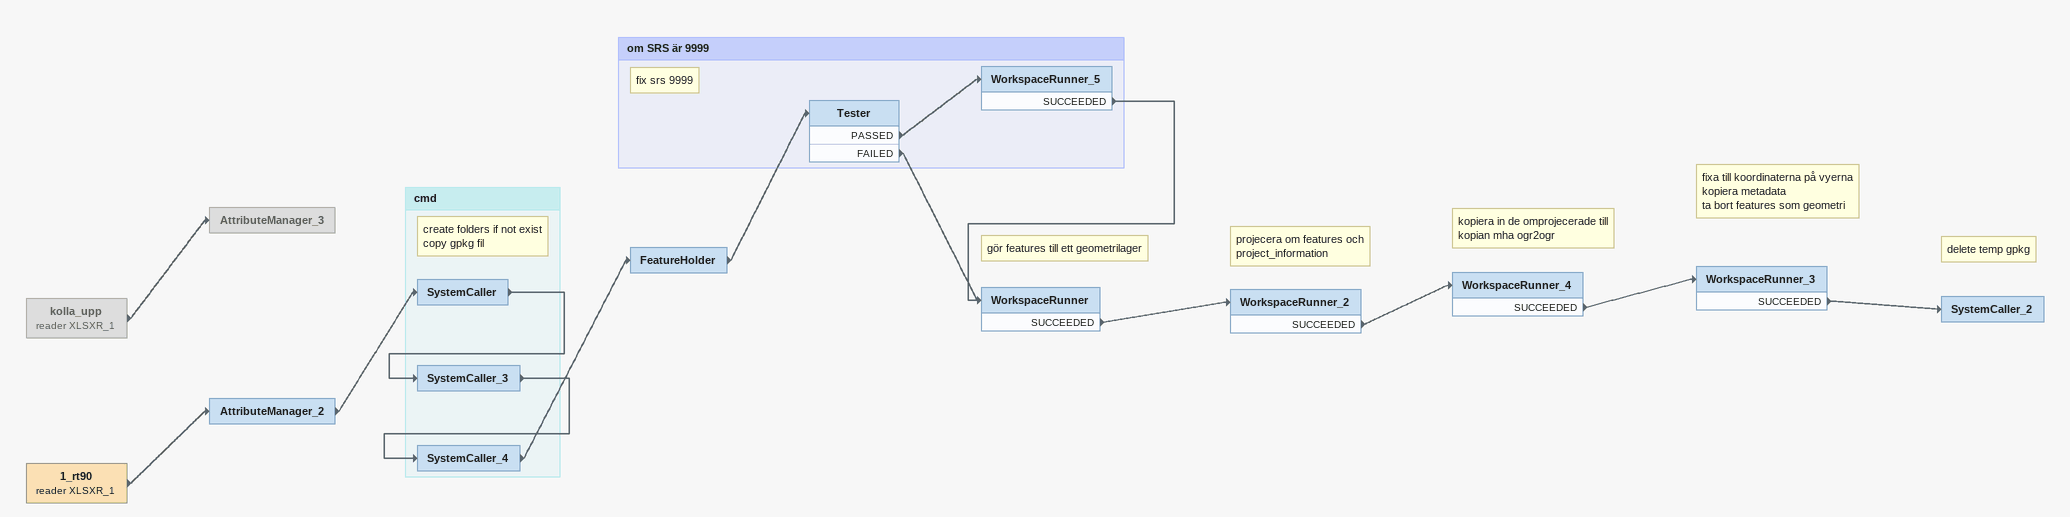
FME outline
kolla_upp (reader XLSXR_1) [off]
    -> AttributeManager_3
AttributeManager_3 [off]
1_rt90 (reader XLSXR_1)
    -> AttributeManager_2
AttributeManager_2
    -> SystemCaller
FeatureHolder
    -> Tester
Note: gör features till ett geometrilager
WorkspaceRunner
    SUCCEEDED -> WorkspaceRunner_2
Note: projecera om features och project_information
WorkspaceRunner_2
    SUCCEEDED -> WorkspaceRunner_4
Note: kopiera in de omprojecerade till kopian mha ogr2ogr
WorkspaceRunner_4
    SUCCEEDED -> WorkspaceRunner_3
Note: fixa till koordinaterna på vyerna / kopiera metadata / ta bort features som geometri
WorkspaceRunner_3
    SUCCEEDED -> SystemCaller_2
Note: delete temp gpkg
SystemCaller_2

Bookmark: cmd
Note: create folders if not exist / copy gpkg fil
SystemCaller
    -> SystemCaller_3
SystemCaller_3
    -> SystemCaller_4
SystemCaller_4
    -> FeatureHolder

Bookmark: om SRS är 9999
Note: fix srs 9999
Tester
    PASSED -> WorkspaceRunner_5
    FAILED -> WorkspaceRunner
WorkspaceRunner_5
    SUCCEEDED -> WorkspaceRunner
